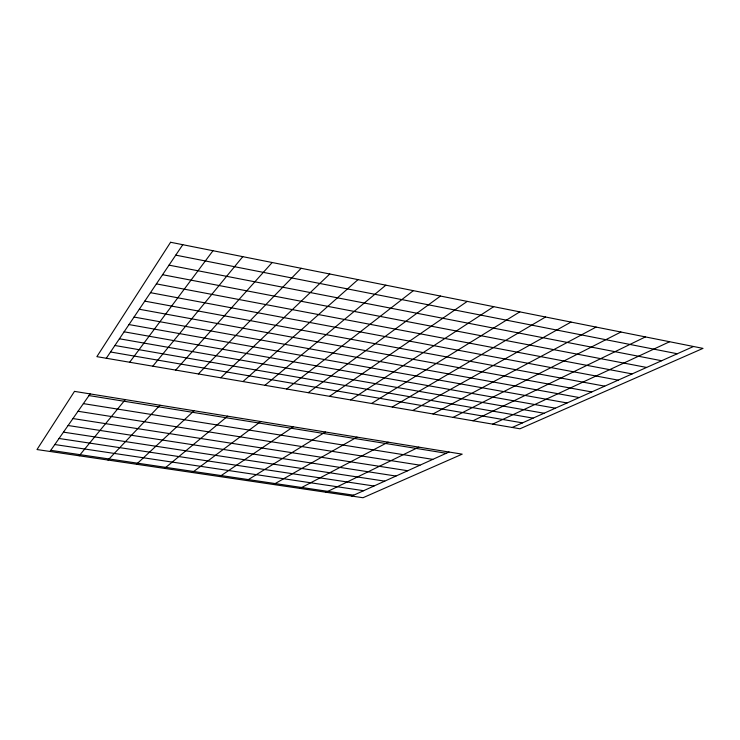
<?xml version="1.0" encoding="UTF-8"?>
<svg xmlns="http://www.w3.org/2000/svg" width="740" height="740" viewBox="0 0 740 740"><rect width="100%" height="100%" fill="white"/><g stroke="black" fill="none" stroke-linecap="round" stroke-linejoin="round"><path stroke-width="1.11" d="M106.292 358.262L182.789 244.7M49.969 451.474L90.15 393.911M129.667 362.239L212.99 250.721M79.18 455.785L125.328 399.609M152.801 366.189L242.785 256.66M175.685 370.093L272.181 262.515M108.012 460.049L159.97 405.224M198.348 373.95L301.171 268.296M220.77 377.779L329.781 273.994M136.475 464.257L194.074 410.746M242.961 381.562L358.003 279.627M164.576 468.411L227.652 416.176M264.939 385.309L385.855 285.178M286.685 389.009L413.346 290.654M192.326 472.509L260.721 421.532M308.219 392.681L440.476 296.055M329.531 396.316L467.255 301.393M219.734 476.56L293.29 426.814M350.64 399.914L493.691 306.665M246.799 480.556L325.369 432.003M371.536 403.476L519.785 311.864M392.219 407.009L545.556 316.998M273.522 484.506L356.976 437.118M412.707 410.496L570.993 322.076M432.993 413.956L596.107 327.08M299.931 488.409L388.111 442.168M453.084 417.388L620.916 332.019M326.007 492.266L418.794 447.136M472.98 420.773L645.419 336.904M492.692 424.131L669.617 341.732M351.768 496.068L449.032 452.029M512.21 427.461L693.519 346.496M50.764 450.336L353.711 495.19M54.806 444.536L363.636 490.694M59.043 438.478L373.968 486.013M63.464 432.142L384.745 481.139M68.089 425.509L395.983 476.051M72.946 418.562L407.721 470.733M78.033 411.274L419.987 465.183M83.37 403.624L432.817 459.364M88.994 395.576L446.266 453.278M110.51 351.99L522.486 422.873M114.885 345.497L533.096 418.137M119.418 338.772L544.048 413.244M124.107 331.807L555.37 408.184M128.982 324.564L567.081 402.958M134.051 317.053L579.189 397.546M139.305 309.246L591.723 391.95M144.772 301.125L604.71 386.151M150.46 292.679L618.168 380.147M156.39 283.882L632.117 373.913M162.569 274.707L646.603 367.447M169.016 265.142L661.634 360.732M175.75 255.143L677.266 353.748M74.49 391.377L37 449.55L363.007 497.733L462.195 454.157L74.49 391.377M170.589 242.267L96.875 356.652L519.961 428.784L703 348.383L170.589 242.267"/></g></svg>
